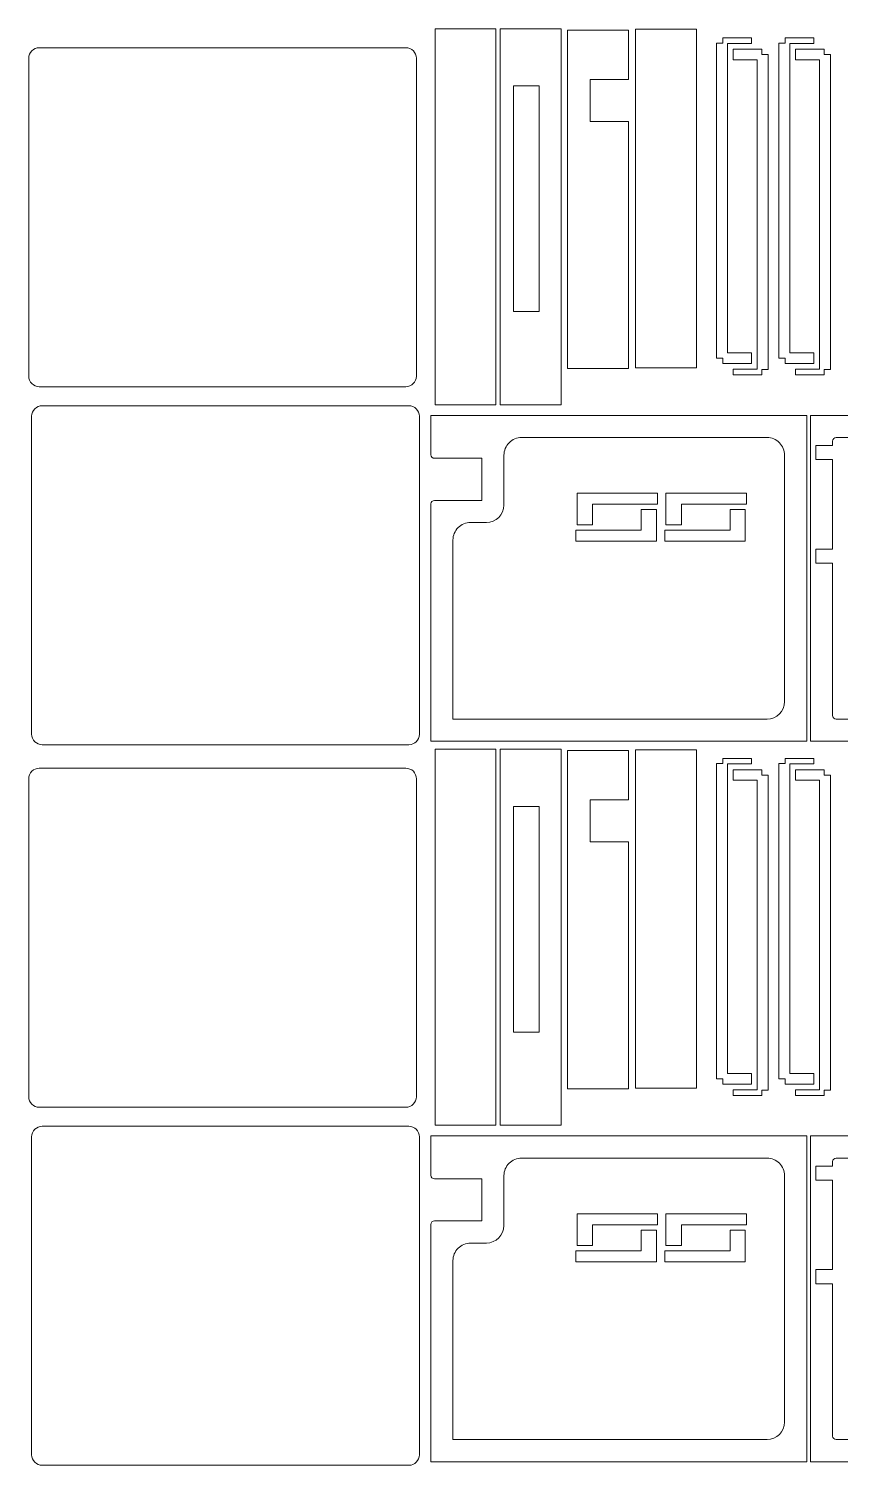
# Model space of a CAD drawing. Header units: inches. Extents: x -11.7 to 10.5, y -13.3 to 2.8.
# Drawn here: x -11.72 to -2.61, y -13.28 to 2.83 of the extents above; entities that cross this region are included whole.
import ezdxf

# ---------------------------------------------------------------- set-up
doc = ezdxf.new("R2010")
doc.units = ezdxf.units.IN
doc.header["$MEASUREMENT"] = 0
doc.layers.add('Default', color=7, linetype='Continuous')
doc.layers.add('Layer 1', color=7, linetype='Continuous')

msp = doc.modelspace()

# ---------------------------------------------------------------- linework, layer by layer
at = {"layer": 'Default', "color": 240, "lineweight": 9}
for points, knots in [([(-7.154, 2.834), (-7.154, 2.834), (-7.154, -1.385), (-7.154, -1.385), (-7.154, -1.385), (-7.154, -1.385), (-6.471, -1.385), (-6.471, -1.385), (-6.471, -1.385), (-6.471, -1.385), (-6.471, 2.834), (-6.471, 2.834), (-6.471, 2.834), (-6.471, 2.834), (-7.154, 2.834), (-7.154, 2.834)], [0, 0, 0, 0, 0.2, 0.2, 0.2, 0.2, 0.4, 0.4, 0.4, 0.4, 0.6, 0.6, 0.6, 0.6, 1, 1, 1, 1]), ([(-5.414, 1.794), (-5.414, 1.794), (-5.414, 2.264), (-5.414, 2.264), (-5.414, 2.264), (-5.414, 2.264), (-4.984, 2.264), (-4.984, 2.264), (-4.984, 2.264), (-4.984, 2.264), (-4.984, 2.818), (-4.984, 2.818), (-4.984, 2.818), (-4.984, 2.818), (-5.666, 2.818), (-5.666, 2.818), (-5.666, 2.818), (-5.666, 2.818), (-5.666, -0.977), (-5.666, -0.977), (-5.666, -0.977), (-5.666, -0.977), (-4.984, -0.977), (-4.984, -0.977), (-4.984, -0.977), (-4.984, -0.977), (-4.984, 1.794), (-4.984, 1.794), (-4.984, 1.794), (-4.984, 1.794), (-5.414, 1.794), (-5.414, 1.794)], [0, 0, 0, 0, 0.111111, 0.111111, 0.111111, 0.111111, 0.222222, 0.222222, 0.222222, 0.222222, 0.333333, 0.333333, 0.333333, 0.333333, 0.444444, 0.444444, 0.444444, 0.444444, 0.555556, 0.555556, 0.555556, 0.555556, 0.666667, 0.666667, 0.666667, 0.666667, 0.777778, 0.777778, 0.777778, 0.777778, 1, 1, 1, 1]), ([(-4.904, 2.827), (-4.904, 2.827), (-4.221, 2.827), (-4.221, 2.827), (-4.221, 2.827), (-4.221, 2.827), (-4.221, -0.969), (-4.221, -0.969), (-4.221, -0.969), (-4.221, -0.969), (-4.904, -0.969), (-4.904, -0.969), (-4.904, -0.969), (-4.904, -0.969), (-4.904, 2.827), (-4.904, 2.827)], [0, 0, 0, 0, 0.2, 0.2, 0.2, 0.2, 0.4, 0.4, 0.4, 0.4, 0.6, 0.6, 0.6, 0.6, 1, 1, 1, 1]), ([(-3.485, 2.545), (-3.485, 2.545), (-3.485, 2.604), (-3.485, 2.604), (-3.485, 2.604), (-3.485, 2.604), (-3.808, 2.604), (-3.808, 2.604), (-3.808, 2.604), (-3.808, 2.604), (-3.808, 2.486), (-3.808, 2.486), (-3.808, 2.486), (-3.808, 2.486), (-3.538, 2.486), (-3.538, 2.486), (-3.538, 2.486), (-3.538, 2.486), (-3.538, -0.987), (-3.538, -0.987), (-3.538, -0.987), (-3.538, -0.987), (-3.808, -0.987), (-3.808, -0.987), (-3.808, -0.987), (-3.808, -0.987), (-3.808, -1.05), (-3.808, -1.05), (-3.808, -1.05), (-3.808, -1.05), (-3.485, -1.05), (-3.485, -1.05), (-3.485, -1.05), (-3.485, -1.05), (-3.485, -0.991), (-3.485, -0.991), (-3.485, -0.991), (-3.485, -0.991), (-3.415, -0.991), (-3.415, -0.991), (-3.415, -0.991), (-3.415, -0.991), (-3.415, 2.545), (-3.415, 2.545), (-3.415, 2.545), (-3.415, 2.545), (-3.485, 2.545), (-3.485, 2.545)], [0, 0, 0, 0, 0.076923, 0.076923, 0.076923, 0.076923, 0.153846, 0.153846, 0.153846, 0.153846, 0.230769, 0.230769, 0.230769, 0.230769, 0.307692, 0.307692, 0.307692, 0.307692, 0.384615, 0.384615, 0.384615, 0.384615, 0.461538, 0.461538, 0.461538, 0.461538, 0.538462, 0.538462, 0.538462, 0.538462, 0.615385, 0.615385, 0.615385, 0.615385, 0.692308, 0.692308, 0.692308, 0.692308, 0.769231, 0.769231, 0.769231, 0.769231, 0.846154, 0.846154, 0.846154, 0.846154, 1, 1, 1, 1]), ([(-11.564, -5.2), (-11.564, -5.2), (-7.448, -5.2), (-7.448, -5.2), (-7.448, -5.2), (-7.383, -5.2), (-7.33, -5.147), (-7.33, -5.082), (-7.33, -5.082), (-7.33, -5.082), (-7.33, -1.514), (-7.33, -1.514), (-7.33, -1.514), (-7.33, -1.483), (-7.343, -1.453), (-7.365, -1.43), (-7.365, -1.43), (-7.387, -1.408), (-7.417, -1.396), (-7.448, -1.396), (-7.448, -1.396), (-7.448, -1.396), (-11.564, -1.396), (-11.564, -1.396), (-11.564, -1.396), (-11.596, -1.396), (-11.626, -1.408), (-11.648, -1.43), (-11.648, -1.43), (-11.67, -1.453), (-11.683, -1.483), (-11.683, -1.514), (-11.683, -1.514), (-11.683, -1.514), (-11.683, -5.082), (-11.683, -5.082), (-11.683, -5.082), (-11.683, -5.113), (-11.67, -5.143), (-11.648, -5.165), (-11.648, -5.165), (-11.626, -5.187), (-11.596, -5.2), (-11.564, -5.2)], [0, 0, 0, 0, 0.083333, 0.083333, 0.083333, 0.083333, 0.166667, 0.166667, 0.166667, 0.166667, 0.25, 0.25, 0.25, 0.25, 0.333333, 0.333333, 0.333333, 0.333333, 0.416667, 0.416667, 0.416667, 0.416667, 0.5, 0.5, 0.5, 0.5, 0.583333, 0.583333, 0.583333, 0.583333, 0.666667, 0.666667, 0.666667, 0.666667, 0.75, 0.75, 0.75, 0.75, 0.833333, 0.833333, 0.833333, 0.833333, 1, 1, 1, 1]), ([(-4.842, -2.561), (-4.842, -2.561), (-4.842, -2.792), (-4.842, -2.792), (-4.842, -2.792), (-4.842, -2.792), (-5.573, -2.792), (-5.573, -2.792), (-5.573, -2.792), (-5.573, -2.792), (-5.573, -2.916), (-5.573, -2.916), (-5.573, -2.916), (-5.573, -2.916), (-4.669, -2.916), (-4.669, -2.916), (-4.669, -2.916), (-4.669, -2.916), (-4.669, -2.561), (-4.669, -2.561), (-4.669, -2.561), (-4.669, -2.561), (-4.842, -2.561), (-4.842, -2.561)], [0, 0, 0, 0, 0.142857, 0.142857, 0.142857, 0.142857, 0.285714, 0.285714, 0.285714, 0.285714, 0.428571, 0.428571, 0.428571, 0.428571, 0.571429, 0.571429, 0.571429, 0.571429, 0.714286, 0.714286, 0.714286, 0.714286, 1, 1, 1, 1])]:
    msp.add_open_spline(points, degree=3, knots=knots, dxfattribs=at)
at = {"layer": 'Layer 1', "color": 114, "lineweight": 9}
for points, knots in [([(-6.422, 2.834), (-6.422, 2.834), (-6.422, -1.385), (-6.422, -1.385), (-6.422, -1.385), (-6.422, -1.385), (-5.74, -1.385), (-5.74, -1.385), (-5.74, -1.385), (-5.74, -1.385), (-5.74, 2.834), (-5.74, 2.834), (-5.74, 2.834), (-5.74, 2.834), (-6.422, 2.834), (-6.422, 2.834)], [0, 0, 0, 0, 0.2, 0.2, 0.2, 0.2, 0.4, 0.4, 0.4, 0.4, 0.6, 0.6, 0.6, 0.6, 1, 1, 1, 1]), ([(-6.273, 2.192), (-6.273, 2.192), (-5.986, 2.192), (-5.986, 2.192), (-5.986, 2.192), (-5.986, 2.192), (-5.986, -0.339), (-5.986, -0.339), (-5.986, -0.339), (-5.986, -0.339), (-6.273, -0.339), (-6.273, -0.339), (-6.273, -0.339), (-6.273, -0.339), (-6.273, 2.192), (-6.273, 2.192)], [0, 0, 0, 0, 0.2, 0.2, 0.2, 0.2, 0.4, 0.4, 0.4, 0.4, 0.6, 0.6, 0.6, 0.6, 1, 1, 1, 1]), ([(1.28, -5.159), (1.28, -5.159), (1.28, -1.505), (1.28, -1.505), (1.28, -1.505), (1.28, -1.505), (-2.939, -1.505), (-2.939, -1.505), (-2.939, -1.505), (-2.939, -1.505), (-2.939, -5.159), (-2.939, -5.159), (-2.939, -5.159), (-2.939, -5.159), (1.28, -5.159), (1.28, -5.159)], [0, 0, 0, 0, 0.2, 0.2, 0.2, 0.2, 0.4, 0.4, 0.4, 0.4, 0.6, 0.6, 0.6, 0.6, 1, 1, 1, 1]), ([(-6.381, -2.51), (-6.381, -2.51), (-6.381, -1.95), (-6.381, -1.95), (-6.381, -1.95), (-6.381, -1.898), (-6.36, -1.848), (-6.323, -1.811), (-6.323, -1.811), (-6.287, -1.774), (-6.236, -1.753), (-6.184, -1.753), (-6.184, -1.753), (-6.184, -1.753), (-3.427, -1.753), (-3.427, -1.753), (-3.427, -1.753), (-3.375, -1.753), (-3.325, -1.774), (-3.288, -1.811), (-3.288, -1.811), (-3.251, -1.848), (-3.23, -1.898), (-3.23, -1.95), (-3.23, -1.95), (-3.23, -1.95), (-3.23, -4.715), (-3.23, -4.715), (-3.23, -4.715), (-3.23, -4.823), (-3.318, -4.912), (-3.427, -4.912), (-3.427, -4.912), (-3.427, -4.912), (-6.953, -4.912), (-6.953, -4.912), (-6.953, -4.912), (-6.953, -4.912), (-6.953, -2.903), (-6.953, -2.903), (-6.953, -2.903), (-6.953, -2.851), (-6.932, -2.801), (-6.895, -2.764), (-6.895, -2.764), (-6.858, -2.727), (-6.808, -2.706), (-6.756, -2.706), (-6.756, -2.706), (-6.756, -2.706), (-6.578, -2.706), (-6.578, -2.706), (-6.578, -2.706), (-6.469, -2.706), (-6.381, -2.618), (-6.381, -2.51)], [0, 0, 0, 0, 0.066667, 0.066667, 0.066667, 0.066667, 0.133333, 0.133333, 0.133333, 0.133333, 0.2, 0.2, 0.2, 0.2, 0.266667, 0.266667, 0.266667, 0.266667, 0.333333, 0.333333, 0.333333, 0.333333, 0.4, 0.4, 0.4, 0.4, 0.466667, 0.466667, 0.466667, 0.466667, 0.533333, 0.533333, 0.533333, 0.533333, 0.6, 0.6, 0.6, 0.6, 0.666667, 0.666667, 0.666667, 0.666667, 0.733333, 0.733333, 0.733333, 0.733333, 0.8, 0.8, 0.8, 0.8, 0.866667, 0.866667, 0.866667, 0.866667, 1, 1, 1, 1]), ([(-6.422, -5.25), (-6.422, -5.25), (-6.422, -9.469), (-6.422, -9.469), (-6.422, -9.469), (-6.422, -9.469), (-5.74, -9.469), (-5.74, -9.469), (-5.74, -9.469), (-5.74, -9.469), (-5.74, -5.25), (-5.74, -5.25), (-5.74, -5.25), (-5.74, -5.25), (-6.422, -5.25), (-6.422, -5.25)], [0, 0, 0, 0, 0.2, 0.2, 0.2, 0.2, 0.4, 0.4, 0.4, 0.4, 0.6, 0.6, 0.6, 0.6, 1, 1, 1, 1]), ([(-6.273, -5.891), (-6.273, -5.891), (-5.986, -5.891), (-5.986, -5.891), (-5.986, -5.891), (-5.986, -5.891), (-5.986, -8.423), (-5.986, -8.423), (-5.986, -8.423), (-5.986, -8.423), (-6.273, -8.423), (-6.273, -8.423), (-6.273, -8.423), (-6.273, -8.423), (-6.273, -5.891), (-6.273, -5.891)], [0, 0, 0, 0, 0.2, 0.2, 0.2, 0.2, 0.4, 0.4, 0.4, 0.4, 0.6, 0.6, 0.6, 0.6, 1, 1, 1, 1]), ([(1.28, -13.243), (1.28, -13.243), (1.28, -9.589), (1.28, -9.589), (1.28, -9.589), (1.28, -9.589), (-2.939, -9.589), (-2.939, -9.589), (-2.939, -9.589), (-2.939, -9.589), (-2.939, -13.243), (-2.939, -13.243), (-2.939, -13.243), (-2.939, -13.243), (1.28, -13.243), (1.28, -13.243)], [0, 0, 0, 0, 0.2, 0.2, 0.2, 0.2, 0.4, 0.4, 0.4, 0.4, 0.6, 0.6, 0.6, 0.6, 1, 1, 1, 1]), ([(-6.381, -10.593), (-6.381, -10.593), (-6.381, -10.034), (-6.381, -10.034), (-6.381, -10.034), (-6.381, -9.982), (-6.36, -9.932), (-6.323, -9.895), (-6.323, -9.895), (-6.287, -9.858), (-6.236, -9.837), (-6.184, -9.837), (-6.184, -9.837), (-6.184, -9.837), (-3.427, -9.837), (-3.427, -9.837), (-3.427, -9.837), (-3.375, -9.837), (-3.325, -9.858), (-3.288, -9.895), (-3.288, -9.895), (-3.251, -9.932), (-3.23, -9.982), (-3.23, -10.034), (-3.23, -10.034), (-3.23, -10.034), (-3.23, -12.798), (-3.23, -12.798), (-3.23, -12.798), (-3.23, -12.907), (-3.318, -12.995), (-3.427, -12.995), (-3.427, -12.995), (-3.427, -12.995), (-6.953, -12.995), (-6.953, -12.995), (-6.953, -12.995), (-6.953, -12.995), (-6.953, -10.987), (-6.953, -10.987), (-6.953, -10.987), (-6.953, -10.935), (-6.932, -10.885), (-6.895, -10.848), (-6.895, -10.848), (-6.858, -10.811), (-6.808, -10.79), (-6.756, -10.79), (-6.756, -10.79), (-6.756, -10.79), (-6.578, -10.79), (-6.578, -10.79), (-6.578, -10.79), (-6.469, -10.79), (-6.381, -10.702), (-6.381, -10.593)], [0, 0, 0, 0, 0.066667, 0.066667, 0.066667, 0.066667, 0.133333, 0.133333, 0.133333, 0.133333, 0.2, 0.2, 0.2, 0.2, 0.266667, 0.266667, 0.266667, 0.266667, 0.333333, 0.333333, 0.333333, 0.333333, 0.4, 0.4, 0.4, 0.4, 0.466667, 0.466667, 0.466667, 0.466667, 0.533333, 0.533333, 0.533333, 0.533333, 0.6, 0.6, 0.6, 0.6, 0.666667, 0.666667, 0.666667, 0.666667, 0.733333, 0.733333, 0.733333, 0.733333, 0.8, 0.8, 0.8, 0.8, 0.866667, 0.866667, 0.866667, 0.866667, 1, 1, 1, 1])]:
    msp.add_open_spline(points, degree=3, knots=knots, dxfattribs=at)
at = {"layer": 'Layer 1', "color": 240, "lineweight": 9}
for points, knots in [([(-11.598, -1.183), (-11.598, -1.183), (-7.482, -1.183), (-7.482, -1.183), (-7.482, -1.183), (-7.416, -1.183), (-7.364, -1.13), (-7.364, -1.065), (-7.364, -1.065), (-7.364, -1.065), (-7.364, 2.503), (-7.364, 2.503), (-7.364, 2.503), (-7.364, 2.534), (-7.376, 2.564), (-7.398, 2.586), (-7.398, 2.586), (-7.42, 2.608), (-7.45, 2.621), (-7.482, 2.621), (-7.482, 2.621), (-7.482, 2.621), (-11.598, 2.621), (-11.598, 2.621), (-11.598, 2.621), (-11.629, 2.621), (-11.659, 2.608), (-11.681, 2.586), (-11.681, 2.586), (-11.703, 2.564), (-11.716, 2.534), (-11.716, 2.503), (-11.716, 2.503), (-11.716, 2.503), (-11.716, -1.065), (-11.716, -1.065), (-11.716, -1.065), (-11.716, -1.096), (-11.703, -1.126), (-11.681, -1.148), (-11.681, -1.148), (-11.659, -1.171), (-11.629, -1.183), (-11.598, -1.183)], [0, 0, 0, 0, 0.083333, 0.083333, 0.083333, 0.083333, 0.166667, 0.166667, 0.166667, 0.166667, 0.25, 0.25, 0.25, 0.25, 0.333333, 0.333333, 0.333333, 0.333333, 0.416667, 0.416667, 0.416667, 0.416667, 0.5, 0.5, 0.5, 0.5, 0.583333, 0.583333, 0.583333, 0.583333, 0.666667, 0.666667, 0.666667, 0.666667, 0.75, 0.75, 0.75, 0.75, 0.833333, 0.833333, 0.833333, 0.833333, 1, 1, 1, 1]), ([(-3.925, -0.863), (-3.925, -0.863), (-3.925, -0.922), (-3.925, -0.922), (-3.925, -0.922), (-3.925, -0.922), (-3.602, -0.922), (-3.602, -0.922), (-3.602, -0.922), (-3.602, -0.922), (-3.602, -0.804), (-3.602, -0.804), (-3.602, -0.804), (-3.602, -0.804), (-3.872, -0.804), (-3.872, -0.804), (-3.872, -0.804), (-3.872, -0.804), (-3.872, 2.669), (-3.872, 2.669), (-3.872, 2.669), (-3.872, 2.669), (-3.602, 2.669), (-3.602, 2.669), (-3.602, 2.669), (-3.602, 2.669), (-3.602, 2.732), (-3.602, 2.732), (-3.602, 2.732), (-3.602, 2.732), (-3.925, 2.732), (-3.925, 2.732), (-3.925, 2.732), (-3.925, 2.732), (-3.925, 2.673), (-3.925, 2.673), (-3.925, 2.673), (-3.925, 2.673), (-3.995, 2.673), (-3.995, 2.673), (-3.995, 2.673), (-3.995, 2.673), (-3.995, -0.863), (-3.995, -0.863), (-3.995, -0.863), (-3.995, -0.863), (-3.925, -0.863), (-3.925, -0.863)], [0, 0, 0, 0, 0.076923, 0.076923, 0.076923, 0.076923, 0.153846, 0.153846, 0.153846, 0.153846, 0.230769, 0.230769, 0.230769, 0.230769, 0.307692, 0.307692, 0.307692, 0.307692, 0.384615, 0.384615, 0.384615, 0.384615, 0.461538, 0.461538, 0.461538, 0.461538, 0.538462, 0.538462, 0.538462, 0.538462, 0.615385, 0.615385, 0.615385, 0.615385, 0.692308, 0.692308, 0.692308, 0.692308, 0.769231, 0.769231, 0.769231, 0.769231, 0.846154, 0.846154, 0.846154, 0.846154, 1, 1, 1, 1]), ([(-3.225, -0.863), (-3.225, -0.863), (-3.225, -0.922), (-3.225, -0.922), (-3.225, -0.922), (-3.225, -0.922), (-2.902, -0.922), (-2.902, -0.922), (-2.902, -0.922), (-2.902, -0.922), (-2.902, -0.804), (-2.902, -0.804), (-2.902, -0.804), (-2.902, -0.804), (-3.172, -0.804), (-3.172, -0.804), (-3.172, -0.804), (-3.172, -0.804), (-3.172, 2.669), (-3.172, 2.669), (-3.172, 2.669), (-3.172, 2.669), (-2.902, 2.669), (-2.902, 2.669), (-2.902, 2.669), (-2.902, 2.669), (-2.902, 2.732), (-2.902, 2.732), (-2.902, 2.732), (-2.902, 2.732), (-3.225, 2.732), (-3.225, 2.732), (-3.225, 2.732), (-3.225, 2.732), (-3.225, 2.673), (-3.225, 2.673), (-3.225, 2.673), (-3.225, 2.673), (-3.295, 2.673), (-3.295, 2.673), (-3.295, 2.673), (-3.295, 2.673), (-3.295, -0.863), (-3.295, -0.863), (-3.295, -0.863), (-3.295, -0.863), (-3.225, -0.863), (-3.225, -0.863)], [0, 0, 0, 0, 0.076923, 0.076923, 0.076923, 0.076923, 0.153846, 0.153846, 0.153846, 0.153846, 0.230769, 0.230769, 0.230769, 0.230769, 0.307692, 0.307692, 0.307692, 0.307692, 0.384615, 0.384615, 0.384615, 0.384615, 0.461538, 0.461538, 0.461538, 0.461538, 0.538462, 0.538462, 0.538462, 0.538462, 0.615385, 0.615385, 0.615385, 0.615385, 0.692308, 0.692308, 0.692308, 0.692308, 0.769231, 0.769231, 0.769231, 0.769231, 0.846154, 0.846154, 0.846154, 0.846154, 1, 1, 1, 1]), ([(-2.785, 2.545), (-2.785, 2.545), (-2.785, 2.604), (-2.785, 2.604), (-2.785, 2.604), (-2.785, 2.604), (-3.108, 2.604), (-3.108, 2.604), (-3.108, 2.604), (-3.108, 2.604), (-3.108, 2.486), (-3.108, 2.486), (-3.108, 2.486), (-3.108, 2.486), (-2.838, 2.486), (-2.838, 2.486), (-2.838, 2.486), (-2.838, 2.486), (-2.838, -0.987), (-2.838, -0.987), (-2.838, -0.987), (-2.838, -0.987), (-3.108, -0.987), (-3.108, -0.987), (-3.108, -0.987), (-3.108, -0.987), (-3.108, -1.05), (-3.108, -1.05), (-3.108, -1.05), (-3.108, -1.05), (-2.785, -1.05), (-2.785, -1.05), (-2.785, -1.05), (-2.785, -1.05), (-2.785, -0.991), (-2.785, -0.991), (-2.785, -0.991), (-2.785, -0.991), (-2.715, -0.991), (-2.715, -0.991), (-2.715, -0.991), (-2.715, -0.991), (-2.715, 2.545), (-2.715, 2.545), (-2.715, 2.545), (-2.715, 2.545), (-2.785, 2.545), (-2.785, 2.545)], [0, 0, 0, 0, 0.076923, 0.076923, 0.076923, 0.076923, 0.153846, 0.153846, 0.153846, 0.153846, 0.230769, 0.230769, 0.230769, 0.230769, 0.307692, 0.307692, 0.307692, 0.307692, 0.384615, 0.384615, 0.384615, 0.384615, 0.461538, 0.461538, 0.461538, 0.461538, 0.538462, 0.538462, 0.538462, 0.538462, 0.615385, 0.615385, 0.615385, 0.615385, 0.692308, 0.692308, 0.692308, 0.692308, 0.769231, 0.769231, 0.769231, 0.769231, 0.846154, 0.846154, 0.846154, 0.846154, 1, 1, 1, 1]), ([(-2.079, -5.1), (-2.079, -5.1), (-1.921, -5.1), (-1.921, -5.1), (-1.921, -5.1), (-1.921, -5.1), (-1.921, -4.911), (-1.921, -4.911), (-1.921, -4.911), (-1.921, -4.911), (0.713, -4.911), (0.713, -4.911), (0.713, -4.911), (0.713, -4.911), (0.713, -5.1), (0.713, -5.1), (0.713, -5.1), (0.713, -5.1), (0.87, -5.1), (0.87, -5.1), (0.87, -5.1), (0.87, -5.1), (0.87, -4.911), (0.87, -4.911), (0.87, -4.911), (0.87, -4.911), (0.992, -4.911), (0.992, -4.911), (0.992, -4.911), (1.014, -4.911), (1.032, -4.894), (1.032, -4.872), (1.032, -4.872), (1.032, -4.872), (1.032, -1.792), (1.032, -1.792), (1.032, -1.792), (1.032, -1.782), (1.027, -1.772), (1.02, -1.764), (1.02, -1.764), (1.013, -1.757), (1.003, -1.753), (0.992, -1.753), (0.992, -1.753), (0.992, -1.753), (0.87, -1.753), (0.87, -1.753), (0.87, -1.753), (0.87, -1.753), (0.87, -1.564), (0.87, -1.564), (0.87, -1.564), (0.87, -1.564), (0.713, -1.564), (0.713, -1.564), (0.713, -1.564), (0.713, -1.564), (0.713, -1.753), (0.713, -1.753), (0.713, -1.753), (0.713, -1.753), (-1.921, -1.753), (-1.921, -1.753), (-1.921, -1.753), (-1.921, -1.753), (-1.921, -1.564), (-1.921, -1.564), (-1.921, -1.564), (-1.921, -1.564), (-2.079, -1.564), (-2.079, -1.564), (-2.079, -1.564), (-2.079, -1.564), (-2.079, -1.753), (-2.079, -1.753), (-2.079, -1.753), (-2.079, -1.753), (-2.651, -1.753), (-2.651, -1.753), (-2.651, -1.753), (-2.662, -1.753), (-2.672, -1.757), (-2.679, -1.764), (-2.679, -1.764), (-2.687, -1.772), (-2.691, -1.782), (-2.691, -1.792), (-2.691, -1.792), (-2.691, -1.792), (-2.691, -1.844), (-2.691, -1.844), (-2.691, -1.844), (-2.691, -1.844), (-2.88, -1.844), (-2.88, -1.844), (-2.88, -1.844), (-2.88, -1.844), (-2.88, -2.001), (-2.88, -2.001), (-2.88, -2.001), (-2.88, -2.001), (-2.691, -2.001), (-2.691, -2.001), (-2.691, -2.001), (-2.691, -2.001), (-2.691, -3.005), (-2.691, -3.005), (-2.691, -3.005), (-2.691, -3.005), (-2.88, -3.005), (-2.88, -3.005), (-2.88, -3.005), (-2.88, -3.005), (-2.88, -3.162), (-2.88, -3.162), (-2.88, -3.162), (-2.88, -3.162), (-2.691, -3.162), (-2.691, -3.162), (-2.691, -3.162), (-2.691, -3.162), (-2.691, -4.872), (-2.691, -4.872), (-2.691, -4.872), (-2.691, -4.882), (-2.687, -4.892), (-2.679, -4.9), (-2.679, -4.9), (-2.672, -4.907), (-2.662, -4.911), (-2.651, -4.911), (-2.651, -4.911), (-2.651, -4.911), (-2.079, -4.911), (-2.079, -4.911), (-2.079, -4.911), (-2.079, -4.911), (-2.079, -5.1), (-2.079, -5.1)], [0, 0, 0, 0, 0.027778, 0.027778, 0.027778, 0.027778, 0.055556, 0.055556, 0.055556, 0.055556, 0.083333, 0.083333, 0.083333, 0.083333, 0.111111, 0.111111, 0.111111, 0.111111, 0.138889, 0.138889, 0.138889, 0.138889, 0.166667, 0.166667, 0.166667, 0.166667, 0.194444, 0.194444, 0.194444, 0.194444, 0.222222, 0.222222, 0.222222, 0.222222, 0.25, 0.25, 0.25, 0.25, 0.277778, 0.277778, 0.277778, 0.277778, 0.305556, 0.305556, 0.305556, 0.305556, 0.333333, 0.333333, 0.333333, 0.333333, 0.361111, 0.361111, 0.361111, 0.361111, 0.388889, 0.388889, 0.388889, 0.388889, 0.416667, 0.416667, 0.416667, 0.416667, 0.444444, 0.444444, 0.444444, 0.444444, 0.472222, 0.472222, 0.472222, 0.472222, 0.5, 0.5, 0.5, 0.5, 0.527778, 0.527778, 0.527778, 0.527778, 0.555556, 0.555556, 0.555556, 0.555556, 0.583333, 0.583333, 0.583333, 0.583333, 0.611111, 0.611111, 0.611111, 0.611111, 0.638889, 0.638889, 0.638889, 0.638889, 0.666667, 0.666667, 0.666667, 0.666667, 0.694444, 0.694444, 0.694444, 0.694444, 0.722222, 0.722222, 0.722222, 0.722222, 0.75, 0.75, 0.75, 0.75, 0.777778, 0.777778, 0.777778, 0.777778, 0.805556, 0.805556, 0.805556, 0.805556, 0.833333, 0.833333, 0.833333, 0.833333, 0.861111, 0.861111, 0.861111, 0.861111, 0.888889, 0.888889, 0.888889, 0.888889, 0.916667, 0.916667, 0.916667, 0.916667, 0.944444, 0.944444, 0.944444, 0.944444, 1, 1, 1, 1]), ([(-5.388, -2.733), (-5.388, -2.733), (-5.388, -2.502), (-5.388, -2.502), (-5.388, -2.502), (-5.388, -2.502), (-4.657, -2.502), (-4.657, -2.502), (-4.657, -2.502), (-4.657, -2.502), (-4.657, -2.378), (-4.657, -2.378), (-4.657, -2.378), (-4.657, -2.378), (-5.56, -2.378), (-5.56, -2.378), (-5.56, -2.378), (-5.56, -2.378), (-5.56, -2.733), (-5.56, -2.733), (-5.56, -2.733), (-5.56, -2.733), (-5.388, -2.733), (-5.388, -2.733)], [0, 0, 0, 0, 0.142857, 0.142857, 0.142857, 0.142857, 0.285714, 0.285714, 0.285714, 0.285714, 0.428571, 0.428571, 0.428571, 0.428571, 0.571429, 0.571429, 0.571429, 0.571429, 0.714286, 0.714286, 0.714286, 0.714286, 1, 1, 1, 1]), ([(-4.389, -2.733), (-4.389, -2.733), (-4.389, -2.502), (-4.389, -2.502), (-4.389, -2.502), (-4.389, -2.502), (-3.658, -2.502), (-3.658, -2.502), (-3.658, -2.502), (-3.658, -2.502), (-3.658, -2.378), (-3.658, -2.378), (-3.658, -2.378), (-3.658, -2.378), (-4.562, -2.378), (-4.562, -2.378), (-4.562, -2.378), (-4.562, -2.378), (-4.562, -2.733), (-4.562, -2.733), (-4.562, -2.733), (-4.562, -2.733), (-4.389, -2.733), (-4.389, -2.733)], [0, 0, 0, 0, 0.142857, 0.142857, 0.142857, 0.142857, 0.285714, 0.285714, 0.285714, 0.285714, 0.428571, 0.428571, 0.428571, 0.428571, 0.571429, 0.571429, 0.571429, 0.571429, 0.714286, 0.714286, 0.714286, 0.714286, 1, 1, 1, 1]), ([(-3.843, -2.561), (-3.843, -2.561), (-3.843, -2.792), (-3.843, -2.792), (-3.843, -2.792), (-3.843, -2.792), (-4.574, -2.792), (-4.574, -2.792), (-4.574, -2.792), (-4.574, -2.792), (-4.574, -2.916), (-4.574, -2.916), (-4.574, -2.916), (-4.574, -2.916), (-3.671, -2.916), (-3.671, -2.916), (-3.671, -2.916), (-3.671, -2.916), (-3.671, -2.561), (-3.671, -2.561), (-3.671, -2.561), (-3.671, -2.561), (-3.843, -2.561), (-3.843, -2.561)], [0, 0, 0, 0, 0.142857, 0.142857, 0.142857, 0.142857, 0.285714, 0.285714, 0.285714, 0.285714, 0.428571, 0.428571, 0.428571, 0.428571, 0.571429, 0.571429, 0.571429, 0.571429, 0.714286, 0.714286, 0.714286, 0.714286, 1, 1, 1, 1]), ([(-7.154, -5.25), (-7.154, -5.25), (-7.154, -9.469), (-7.154, -9.469), (-7.154, -9.469), (-7.154, -9.469), (-6.471, -9.469), (-6.471, -9.469), (-6.471, -9.469), (-6.471, -9.469), (-6.471, -5.25), (-6.471, -5.25), (-6.471, -5.25), (-6.471, -5.25), (-7.154, -5.25), (-7.154, -5.25)], [0, 0, 0, 0, 0.2, 0.2, 0.2, 0.2, 0.4, 0.4, 0.4, 0.4, 0.6, 0.6, 0.6, 0.6, 1, 1, 1, 1]), ([(-5.414, -6.289), (-5.414, -6.289), (-5.414, -5.819), (-5.414, -5.819), (-5.414, -5.819), (-5.414, -5.819), (-4.984, -5.819), (-4.984, -5.819), (-4.984, -5.819), (-4.984, -5.819), (-4.984, -5.265), (-4.984, -5.265), (-4.984, -5.265), (-4.984, -5.265), (-5.666, -5.265), (-5.666, -5.265), (-5.666, -5.265), (-5.666, -5.265), (-5.666, -9.061), (-5.666, -9.061), (-5.666, -9.061), (-5.666, -9.061), (-4.984, -9.061), (-4.984, -9.061), (-4.984, -9.061), (-4.984, -9.061), (-4.984, -6.289), (-4.984, -6.289), (-4.984, -6.289), (-4.984, -6.289), (-5.414, -6.289), (-5.414, -6.289)], [0, 0, 0, 0, 0.111111, 0.111111, 0.111111, 0.111111, 0.222222, 0.222222, 0.222222, 0.222222, 0.333333, 0.333333, 0.333333, 0.333333, 0.444444, 0.444444, 0.444444, 0.444444, 0.555556, 0.555556, 0.555556, 0.555556, 0.666667, 0.666667, 0.666667, 0.666667, 0.777778, 0.777778, 0.777778, 0.777778, 1, 1, 1, 1]), ([(-4.904, -5.256), (-4.904, -5.256), (-4.221, -5.256), (-4.221, -5.256), (-4.221, -5.256), (-4.221, -5.256), (-4.221, -9.052), (-4.221, -9.052), (-4.221, -9.052), (-4.221, -9.052), (-4.904, -9.052), (-4.904, -9.052), (-4.904, -9.052), (-4.904, -9.052), (-4.904, -5.256), (-4.904, -5.256)], [0, 0, 0, 0, 0.2, 0.2, 0.2, 0.2, 0.4, 0.4, 0.4, 0.4, 0.6, 0.6, 0.6, 0.6, 1, 1, 1, 1]), ([(-11.598, -9.267), (-11.598, -9.267), (-7.482, -9.267), (-7.482, -9.267), (-7.482, -9.267), (-7.416, -9.267), (-7.364, -9.214), (-7.364, -9.149), (-7.364, -9.149), (-7.364, -9.149), (-7.364, -5.581), (-7.364, -5.581), (-7.364, -5.581), (-7.364, -5.55), (-7.376, -5.52), (-7.398, -5.497), (-7.398, -5.497), (-7.42, -5.475), (-7.45, -5.463), (-7.482, -5.463), (-7.482, -5.463), (-7.482, -5.463), (-11.598, -5.463), (-11.598, -5.463), (-11.598, -5.463), (-11.629, -5.463), (-11.659, -5.475), (-11.681, -5.497), (-11.681, -5.497), (-11.703, -5.52), (-11.716, -5.55), (-11.716, -5.581), (-11.716, -5.581), (-11.716, -5.581), (-11.716, -9.149), (-11.716, -9.149), (-11.716, -9.149), (-11.716, -9.18), (-11.703, -9.21), (-11.681, -9.232), (-11.681, -9.232), (-11.659, -9.254), (-11.629, -9.267), (-11.598, -9.267)], [0, 0, 0, 0, 0.083333, 0.083333, 0.083333, 0.083333, 0.166667, 0.166667, 0.166667, 0.166667, 0.25, 0.25, 0.25, 0.25, 0.333333, 0.333333, 0.333333, 0.333333, 0.416667, 0.416667, 0.416667, 0.416667, 0.5, 0.5, 0.5, 0.5, 0.583333, 0.583333, 0.583333, 0.583333, 0.666667, 0.666667, 0.666667, 0.666667, 0.75, 0.75, 0.75, 0.75, 0.833333, 0.833333, 0.833333, 0.833333, 1, 1, 1, 1]), ([(-3.925, -8.947), (-3.925, -8.947), (-3.925, -9.006), (-3.925, -9.006), (-3.925, -9.006), (-3.925, -9.006), (-3.602, -9.006), (-3.602, -9.006), (-3.602, -9.006), (-3.602, -9.006), (-3.602, -8.888), (-3.602, -8.888), (-3.602, -8.888), (-3.602, -8.888), (-3.872, -8.888), (-3.872, -8.888), (-3.872, -8.888), (-3.872, -8.888), (-3.872, -5.415), (-3.872, -5.415), (-3.872, -5.415), (-3.872, -5.415), (-3.602, -5.415), (-3.602, -5.415), (-3.602, -5.415), (-3.602, -5.415), (-3.602, -5.352), (-3.602, -5.352), (-3.602, -5.352), (-3.602, -5.352), (-3.925, -5.352), (-3.925, -5.352), (-3.925, -5.352), (-3.925, -5.352), (-3.925, -5.411), (-3.925, -5.411), (-3.925, -5.411), (-3.925, -5.411), (-3.995, -5.411), (-3.995, -5.411), (-3.995, -5.411), (-3.995, -5.411), (-3.995, -8.947), (-3.995, -8.947), (-3.995, -8.947), (-3.995, -8.947), (-3.925, -8.947), (-3.925, -8.947)], [0, 0, 0, 0, 0.076923, 0.076923, 0.076923, 0.076923, 0.153846, 0.153846, 0.153846, 0.153846, 0.230769, 0.230769, 0.230769, 0.230769, 0.307692, 0.307692, 0.307692, 0.307692, 0.384615, 0.384615, 0.384615, 0.384615, 0.461538, 0.461538, 0.461538, 0.461538, 0.538462, 0.538462, 0.538462, 0.538462, 0.615385, 0.615385, 0.615385, 0.615385, 0.692308, 0.692308, 0.692308, 0.692308, 0.769231, 0.769231, 0.769231, 0.769231, 0.846154, 0.846154, 0.846154, 0.846154, 1, 1, 1, 1]), ([(-3.225, -8.947), (-3.225, -8.947), (-3.225, -9.006), (-3.225, -9.006), (-3.225, -9.006), (-3.225, -9.006), (-2.902, -9.006), (-2.902, -9.006), (-2.902, -9.006), (-2.902, -9.006), (-2.902, -8.888), (-2.902, -8.888), (-2.902, -8.888), (-2.902, -8.888), (-3.172, -8.888), (-3.172, -8.888), (-3.172, -8.888), (-3.172, -8.888), (-3.172, -5.415), (-3.172, -5.415), (-3.172, -5.415), (-3.172, -5.415), (-2.902, -5.415), (-2.902, -5.415), (-2.902, -5.415), (-2.902, -5.415), (-2.902, -5.352), (-2.902, -5.352), (-2.902, -5.352), (-2.902, -5.352), (-3.225, -5.352), (-3.225, -5.352), (-3.225, -5.352), (-3.225, -5.352), (-3.225, -5.411), (-3.225, -5.411), (-3.225, -5.411), (-3.225, -5.411), (-3.295, -5.411), (-3.295, -5.411), (-3.295, -5.411), (-3.295, -5.411), (-3.295, -8.947), (-3.295, -8.947), (-3.295, -8.947), (-3.295, -8.947), (-3.225, -8.947), (-3.225, -8.947)], [0, 0, 0, 0, 0.076923, 0.076923, 0.076923, 0.076923, 0.153846, 0.153846, 0.153846, 0.153846, 0.230769, 0.230769, 0.230769, 0.230769, 0.307692, 0.307692, 0.307692, 0.307692, 0.384615, 0.384615, 0.384615, 0.384615, 0.461538, 0.461538, 0.461538, 0.461538, 0.538462, 0.538462, 0.538462, 0.538462, 0.615385, 0.615385, 0.615385, 0.615385, 0.692308, 0.692308, 0.692308, 0.692308, 0.769231, 0.769231, 0.769231, 0.769231, 0.846154, 0.846154, 0.846154, 0.846154, 1, 1, 1, 1]), ([(-3.485, -5.539), (-3.485, -5.539), (-3.485, -5.48), (-3.485, -5.48), (-3.485, -5.48), (-3.485, -5.48), (-3.808, -5.48), (-3.808, -5.48), (-3.808, -5.48), (-3.808, -5.48), (-3.808, -5.598), (-3.808, -5.598), (-3.808, -5.598), (-3.808, -5.598), (-3.538, -5.598), (-3.538, -5.598), (-3.538, -5.598), (-3.538, -5.598), (-3.538, -9.071), (-3.538, -9.071), (-3.538, -9.071), (-3.538, -9.071), (-3.808, -9.071), (-3.808, -9.071), (-3.808, -9.071), (-3.808, -9.071), (-3.808, -9.134), (-3.808, -9.134), (-3.808, -9.134), (-3.808, -9.134), (-3.485, -9.134), (-3.485, -9.134), (-3.485, -9.134), (-3.485, -9.134), (-3.485, -9.075), (-3.485, -9.075), (-3.485, -9.075), (-3.485, -9.075), (-3.415, -9.075), (-3.415, -9.075), (-3.415, -9.075), (-3.415, -9.075), (-3.415, -5.539), (-3.415, -5.539), (-3.415, -5.539), (-3.415, -5.539), (-3.485, -5.539), (-3.485, -5.539)], [0, 0, 0, 0, 0.076923, 0.076923, 0.076923, 0.076923, 0.153846, 0.153846, 0.153846, 0.153846, 0.230769, 0.230769, 0.230769, 0.230769, 0.307692, 0.307692, 0.307692, 0.307692, 0.384615, 0.384615, 0.384615, 0.384615, 0.461538, 0.461538, 0.461538, 0.461538, 0.538462, 0.538462, 0.538462, 0.538462, 0.615385, 0.615385, 0.615385, 0.615385, 0.692308, 0.692308, 0.692308, 0.692308, 0.769231, 0.769231, 0.769231, 0.769231, 0.846154, 0.846154, 0.846154, 0.846154, 1, 1, 1, 1]), ([(-2.785, -5.539), (-2.785, -5.539), (-2.785, -5.48), (-2.785, -5.48), (-2.785, -5.48), (-2.785, -5.48), (-3.108, -5.48), (-3.108, -5.48), (-3.108, -5.48), (-3.108, -5.48), (-3.108, -5.598), (-3.108, -5.598), (-3.108, -5.598), (-3.108, -5.598), (-2.838, -5.598), (-2.838, -5.598), (-2.838, -5.598), (-2.838, -5.598), (-2.838, -9.071), (-2.838, -9.071), (-2.838, -9.071), (-2.838, -9.071), (-3.108, -9.071), (-3.108, -9.071), (-3.108, -9.071), (-3.108, -9.071), (-3.108, -9.134), (-3.108, -9.134), (-3.108, -9.134), (-3.108, -9.134), (-2.785, -9.134), (-2.785, -9.134), (-2.785, -9.134), (-2.785, -9.134), (-2.785, -9.075), (-2.785, -9.075), (-2.785, -9.075), (-2.785, -9.075), (-2.715, -9.075), (-2.715, -9.075), (-2.715, -9.075), (-2.715, -9.075), (-2.715, -5.539), (-2.715, -5.539), (-2.715, -5.539), (-2.715, -5.539), (-2.785, -5.539), (-2.785, -5.539)], [0, 0, 0, 0, 0.076923, 0.076923, 0.076923, 0.076923, 0.153846, 0.153846, 0.153846, 0.153846, 0.230769, 0.230769, 0.230769, 0.230769, 0.307692, 0.307692, 0.307692, 0.307692, 0.384615, 0.384615, 0.384615, 0.384615, 0.461538, 0.461538, 0.461538, 0.461538, 0.538462, 0.538462, 0.538462, 0.538462, 0.615385, 0.615385, 0.615385, 0.615385, 0.692308, 0.692308, 0.692308, 0.692308, 0.769231, 0.769231, 0.769231, 0.769231, 0.846154, 0.846154, 0.846154, 0.846154, 1, 1, 1, 1]), ([(-11.564, -13.283), (-11.564, -13.283), (-7.448, -13.283), (-7.448, -13.283), (-7.448, -13.283), (-7.383, -13.283), (-7.33, -13.23), (-7.33, -13.165), (-7.33, -13.165), (-7.33, -13.165), (-7.33, -9.598), (-7.33, -9.598), (-7.33, -9.598), (-7.33, -9.566), (-7.343, -9.536), (-7.365, -9.514), (-7.365, -9.514), (-7.387, -9.492), (-7.417, -9.48), (-7.448, -9.48), (-7.448, -9.48), (-7.448, -9.48), (-11.564, -9.48), (-11.564, -9.48), (-11.564, -9.48), (-11.596, -9.48), (-11.626, -9.492), (-11.648, -9.514), (-11.648, -9.514), (-11.67, -9.536), (-11.683, -9.566), (-11.683, -9.598), (-11.683, -9.598), (-11.683, -9.598), (-11.683, -13.165), (-11.683, -13.165), (-11.683, -13.165), (-11.683, -13.197), (-11.67, -13.227), (-11.648, -13.249), (-11.648, -13.249), (-11.626, -13.271), (-11.596, -13.283), (-11.564, -13.283)], [0, 0, 0, 0, 0.083333, 0.083333, 0.083333, 0.083333, 0.166667, 0.166667, 0.166667, 0.166667, 0.25, 0.25, 0.25, 0.25, 0.333333, 0.333333, 0.333333, 0.333333, 0.416667, 0.416667, 0.416667, 0.416667, 0.5, 0.5, 0.5, 0.5, 0.583333, 0.583333, 0.583333, 0.583333, 0.666667, 0.666667, 0.666667, 0.666667, 0.75, 0.75, 0.75, 0.75, 0.833333, 0.833333, 0.833333, 0.833333, 1, 1, 1, 1]), ([(-2.079, -13.184), (-2.079, -13.184), (-1.921, -13.184), (-1.921, -13.184), (-1.921, -13.184), (-1.921, -13.184), (-1.921, -12.995), (-1.921, -12.995), (-1.921, -12.995), (-1.921, -12.995), (0.713, -12.995), (0.713, -12.995), (0.713, -12.995), (0.713, -12.995), (0.713, -13.184), (0.713, -13.184), (0.713, -13.184), (0.713, -13.184), (0.87, -13.184), (0.87, -13.184), (0.87, -13.184), (0.87, -13.184), (0.87, -12.995), (0.87, -12.995), (0.87, -12.995), (0.87, -12.995), (0.992, -12.995), (0.992, -12.995), (0.992, -12.995), (1.014, -12.995), (1.032, -12.977), (1.032, -12.956), (1.032, -12.956), (1.032, -12.956), (1.032, -9.876), (1.032, -9.876), (1.032, -9.876), (1.032, -9.866), (1.027, -9.856), (1.02, -9.848), (1.02, -9.848), (1.013, -9.841), (1.003, -9.837), (0.992, -9.837), (0.992, -9.837), (0.992, -9.837), (0.87, -9.837), (0.87, -9.837), (0.87, -9.837), (0.87, -9.837), (0.87, -9.648), (0.87, -9.648), (0.87, -9.648), (0.87, -9.648), (0.713, -9.648), (0.713, -9.648), (0.713, -9.648), (0.713, -9.648), (0.713, -9.837), (0.713, -9.837), (0.713, -9.837), (0.713, -9.837), (-1.921, -9.837), (-1.921, -9.837), (-1.921, -9.837), (-1.921, -9.837), (-1.921, -9.648), (-1.921, -9.648), (-1.921, -9.648), (-1.921, -9.648), (-2.079, -9.648), (-2.079, -9.648), (-2.079, -9.648), (-2.079, -9.648), (-2.079, -9.837), (-2.079, -9.837), (-2.079, -9.837), (-2.079, -9.837), (-2.651, -9.837), (-2.651, -9.837), (-2.651, -9.837), (-2.662, -9.837), (-2.672, -9.841), (-2.679, -9.848), (-2.679, -9.848), (-2.687, -9.856), (-2.691, -9.866), (-2.691, -9.876), (-2.691, -9.876), (-2.691, -9.876), (-2.691, -9.928), (-2.691, -9.928), (-2.691, -9.928), (-2.691, -9.928), (-2.88, -9.928), (-2.88, -9.928), (-2.88, -9.928), (-2.88, -9.928), (-2.88, -10.085), (-2.88, -10.085), (-2.88, -10.085), (-2.88, -10.085), (-2.691, -10.085), (-2.691, -10.085), (-2.691, -10.085), (-2.691, -10.085), (-2.691, -11.088), (-2.691, -11.088), (-2.691, -11.088), (-2.691, -11.088), (-2.88, -11.088), (-2.88, -11.088), (-2.88, -11.088), (-2.88, -11.088), (-2.88, -11.246), (-2.88, -11.246), (-2.88, -11.246), (-2.88, -11.246), (-2.691, -11.246), (-2.691, -11.246), (-2.691, -11.246), (-2.691, -11.246), (-2.691, -12.956), (-2.691, -12.956), (-2.691, -12.956), (-2.691, -12.966), (-2.687, -12.976), (-2.679, -12.983), (-2.679, -12.983), (-2.672, -12.991), (-2.662, -12.995), (-2.651, -12.995), (-2.651, -12.995), (-2.651, -12.995), (-2.079, -12.995), (-2.079, -12.995), (-2.079, -12.995), (-2.079, -12.995), (-2.079, -13.184), (-2.079, -13.184)], [0, 0, 0, 0, 0.027778, 0.027778, 0.027778, 0.027778, 0.055556, 0.055556, 0.055556, 0.055556, 0.083333, 0.083333, 0.083333, 0.083333, 0.111111, 0.111111, 0.111111, 0.111111, 0.138889, 0.138889, 0.138889, 0.138889, 0.166667, 0.166667, 0.166667, 0.166667, 0.194444, 0.194444, 0.194444, 0.194444, 0.222222, 0.222222, 0.222222, 0.222222, 0.25, 0.25, 0.25, 0.25, 0.277778, 0.277778, 0.277778, 0.277778, 0.305556, 0.305556, 0.305556, 0.305556, 0.333333, 0.333333, 0.333333, 0.333333, 0.361111, 0.361111, 0.361111, 0.361111, 0.388889, 0.388889, 0.388889, 0.388889, 0.416667, 0.416667, 0.416667, 0.416667, 0.444444, 0.444444, 0.444444, 0.444444, 0.472222, 0.472222, 0.472222, 0.472222, 0.5, 0.5, 0.5, 0.5, 0.527778, 0.527778, 0.527778, 0.527778, 0.555556, 0.555556, 0.555556, 0.555556, 0.583333, 0.583333, 0.583333, 0.583333, 0.611111, 0.611111, 0.611111, 0.611111, 0.638889, 0.638889, 0.638889, 0.638889, 0.666667, 0.666667, 0.666667, 0.666667, 0.694444, 0.694444, 0.694444, 0.694444, 0.722222, 0.722222, 0.722222, 0.722222, 0.75, 0.75, 0.75, 0.75, 0.777778, 0.777778, 0.777778, 0.777778, 0.805556, 0.805556, 0.805556, 0.805556, 0.833333, 0.833333, 0.833333, 0.833333, 0.861111, 0.861111, 0.861111, 0.861111, 0.888889, 0.888889, 0.888889, 0.888889, 0.916667, 0.916667, 0.916667, 0.916667, 0.944444, 0.944444, 0.944444, 0.944444, 1, 1, 1, 1]), ([(-5.388, -10.817), (-5.388, -10.817), (-5.388, -10.586), (-5.388, -10.586), (-5.388, -10.586), (-5.388, -10.586), (-4.657, -10.586), (-4.657, -10.586), (-4.657, -10.586), (-4.657, -10.586), (-4.657, -10.462), (-4.657, -10.462), (-4.657, -10.462), (-4.657, -10.462), (-5.56, -10.462), (-5.56, -10.462), (-5.56, -10.462), (-5.56, -10.462), (-5.56, -10.817), (-5.56, -10.817), (-5.56, -10.817), (-5.56, -10.817), (-5.388, -10.817), (-5.388, -10.817)], [0, 0, 0, 0, 0.142857, 0.142857, 0.142857, 0.142857, 0.285714, 0.285714, 0.285714, 0.285714, 0.428571, 0.428571, 0.428571, 0.428571, 0.571429, 0.571429, 0.571429, 0.571429, 0.714286, 0.714286, 0.714286, 0.714286, 1, 1, 1, 1]), ([(-4.389, -10.817), (-4.389, -10.817), (-4.389, -10.586), (-4.389, -10.586), (-4.389, -10.586), (-4.389, -10.586), (-3.658, -10.586), (-3.658, -10.586), (-3.658, -10.586), (-3.658, -10.586), (-3.658, -10.462), (-3.658, -10.462), (-3.658, -10.462), (-3.658, -10.462), (-4.562, -10.462), (-4.562, -10.462), (-4.562, -10.462), (-4.562, -10.462), (-4.562, -10.817), (-4.562, -10.817), (-4.562, -10.817), (-4.562, -10.817), (-4.389, -10.817), (-4.389, -10.817)], [0, 0, 0, 0, 0.142857, 0.142857, 0.142857, 0.142857, 0.285714, 0.285714, 0.285714, 0.285714, 0.428571, 0.428571, 0.428571, 0.428571, 0.571429, 0.571429, 0.571429, 0.571429, 0.714286, 0.714286, 0.714286, 0.714286, 1, 1, 1, 1]), ([(-4.842, -10.645), (-4.842, -10.645), (-4.842, -10.876), (-4.842, -10.876), (-4.842, -10.876), (-4.842, -10.876), (-5.573, -10.876), (-5.573, -10.876), (-5.573, -10.876), (-5.573, -10.876), (-5.573, -11), (-5.573, -11), (-5.573, -11), (-5.573, -11), (-4.669, -11), (-4.669, -11), (-4.669, -11), (-4.669, -11), (-4.669, -10.645), (-4.669, -10.645), (-4.669, -10.645), (-4.669, -10.645), (-4.842, -10.645), (-4.842, -10.645)], [0, 0, 0, 0, 0.142857, 0.142857, 0.142857, 0.142857, 0.285714, 0.285714, 0.285714, 0.285714, 0.428571, 0.428571, 0.428571, 0.428571, 0.571429, 0.571429, 0.571429, 0.571429, 0.714286, 0.714286, 0.714286, 0.714286, 1, 1, 1, 1]), ([(-3.843, -10.645), (-3.843, -10.645), (-3.843, -10.876), (-3.843, -10.876), (-3.843, -10.876), (-3.843, -10.876), (-4.574, -10.876), (-4.574, -10.876), (-4.574, -10.876), (-4.574, -10.876), (-4.574, -11), (-4.574, -11), (-4.574, -11), (-4.574, -11), (-3.671, -11), (-3.671, -11), (-3.671, -11), (-3.671, -11), (-3.671, -10.645), (-3.671, -10.645), (-3.671, -10.645), (-3.671, -10.645), (-3.843, -10.645), (-3.843, -10.645)], [0, 0, 0, 0, 0.142857, 0.142857, 0.142857, 0.142857, 0.285714, 0.285714, 0.285714, 0.285714, 0.428571, 0.428571, 0.428571, 0.428571, 0.571429, 0.571429, 0.571429, 0.571429, 0.714286, 0.714286, 0.714286, 0.714286, 1, 1, 1, 1])]:
    msp.add_open_spline(points, degree=3, knots=knots, dxfattribs=at)
at = {"layer": 'Layer 1', "color": 175, "lineweight": 9}
for points in [[(-2.982, -5.16), (-2.982, -5.16), (-2.982, -1.505), (-2.982, -1.505), (-2.982, -1.505), (-2.982, -1.505), (-7.201, -1.505), (-7.201, -1.505), (-7.201, -1.505), (-7.201, -1.505), (-7.201, -1.947), (-7.201, -1.947), (-7.201, -1.947), (-7.201, -1.957), (-7.197, -1.967), (-7.189, -1.974), (-7.189, -1.974), (-7.182, -1.982), (-7.172, -1.986), (-7.161, -1.986), (-7.161, -1.986), (-7.161, -1.986), (-6.629, -1.986), (-6.629, -1.986), (-6.629, -1.986), (-6.629, -1.986), (-6.629, -2.458), (-6.629, -2.458), (-6.629, -2.458), (-6.629, -2.458), (-7.161, -2.458), (-7.161, -2.458), (-7.161, -2.458), (-7.172, -2.458), (-7.182, -2.463), (-7.189, -2.47), (-7.189, -2.47), (-7.197, -2.477), (-7.201, -2.487), (-7.201, -2.498), (-7.201, -2.498), (-7.201, -2.498), (-7.201, -5.16), (-7.201, -5.16), (-7.201, -5.16), (-7.201, -5.16), (-2.982, -5.16), (-2.982, -5.16)], [(-2.982, -13.243), (-2.982, -13.243), (-2.982, -9.589), (-2.982, -9.589), (-2.982, -9.589), (-2.982, -9.589), (-7.201, -9.589), (-7.201, -9.589), (-7.201, -9.589), (-7.201, -9.589), (-7.201, -10.03), (-7.201, -10.03), (-7.201, -10.03), (-7.201, -10.041), (-7.197, -10.051), (-7.189, -10.058), (-7.189, -10.058), (-7.182, -10.065), (-7.172, -10.07), (-7.161, -10.07), (-7.161, -10.07), (-7.161, -10.07), (-6.629, -10.07), (-6.629, -10.07), (-6.629, -10.07), (-6.629, -10.07), (-6.629, -10.542), (-6.629, -10.542), (-6.629, -10.542), (-6.629, -10.542), (-7.161, -10.542), (-7.161, -10.542), (-7.161, -10.542), (-7.172, -10.542), (-7.182, -10.546), (-7.189, -10.554), (-7.189, -10.554), (-7.197, -10.561), (-7.201, -10.571), (-7.201, -10.582), (-7.201, -10.582), (-7.201, -10.582), (-7.201, -13.243), (-7.201, -13.243), (-7.201, -13.243), (-7.201, -13.243), (-2.982, -13.243), (-2.982, -13.243)]]:
    msp.add_open_spline(points, degree=3, knots=[0, 0, 0, 0, 0.076923, 0.076923, 0.076923, 0.076923, 0.153846, 0.153846, 0.153846, 0.153846, 0.230769, 0.230769, 0.230769, 0.230769, 0.307692, 0.307692, 0.307692, 0.307692, 0.384615, 0.384615, 0.384615, 0.384615, 0.461538, 0.461538, 0.461538, 0.461538, 0.538462, 0.538462, 0.538462, 0.538462, 0.615385, 0.615385, 0.615385, 0.615385, 0.692308, 0.692308, 0.692308, 0.692308, 0.769231, 0.769231, 0.769231, 0.769231, 0.846154, 0.846154, 0.846154, 0.846154, 1, 1, 1, 1], dxfattribs=at)

doc.saveas('drawing.dxf')
